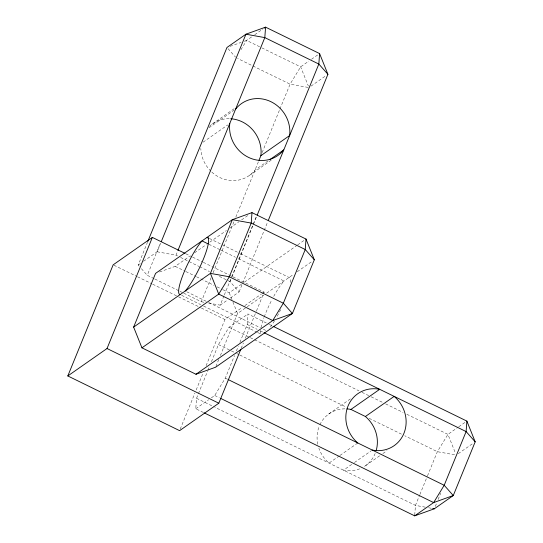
<?xml version="1.0" encoding="UTF-8"?>
<svg xmlns="http://www.w3.org/2000/svg" width="543" height="543" viewBox="0 0 543 543"><rect width="100%" height="100%" fill="white"/><g stroke="black" fill="none" stroke-linecap="round" stroke-linejoin="round"><path stroke-width="0.41" stroke-dasharray="2.71 2.04" d="M203.374 412.463L195.772 408.743L196.539 398.284L198.127 394.394M239.904 342.361L247.208 324.463L247.975 314.003L268.5 324.042M414.737 515.042L415.449 505.39L419.576 495.27M139.252 266.26L138.187 265.052L147.486 242.266M154.11 278.668L147.262 275.315L160.382 243.176M143.603 261.258L157.137 251.789L160.667 243.149M157.137 251.789L176.013 255.196L177.615 251.273M183.785 293.186L201.29 301.752L211.2 277.446M213.121 272.742L234.223 221.001M235.825 217.085L258.407 161.719M262.147 152.556L279.611 109.808M279.923 109.034L290.084 84.165L300.652 66.843L308.777 61.162M208.675 303.082L220.166 305.159L224.008 295.731M224.327 294.944L231.379 277.663M231.705 276.876L256.71 215.612M230.313 298.053L239.117 291.896L230.042 281.634L231.644 277.711M231.963 276.93L256.588 216.562M180.235 429.079L194.923 393.091M196.199 389.955L203.225 372.742M206.096 365.704L224.938 319.535L242.137 307.501M239.117 291.896L267.645 221.985M198.439 393.614L207.65 371.045M207.969 370.265L209.557 366.376M211.465 361.706L218.449 344.581L229.024 327.266L247.975 314.003M215.931 366.437L218.795 359.432M220.383 355.543L237.529 313.515L246.549 307.209M211.336 397.849L214.723 395.48L225.291 378.166L234.501 355.597M236.409 350.927L238.316 346.258M241.16 348.436L243.393 342.959M245.307 338.269L256.167 311.662M256.486 310.881L264.149 292.1L214.723 267.916M419.895 494.497L427.198 476.591M427.517 475.817L437.359 451.688L447.927 434.373L458.082 427.266M435.276 506.463L436.864 502.574M438.133 499.458L440.672 493.234M240.902 49.793L246.624 40.413L252.04 36.625M254.748 34.725L262.866 29.044M212.415 123.919L235.01 108.111M208.946 127.815L234.277 110.086M311.485 59.268L318.252 54.531M203.075 142.191L227.727 124.944M310.99 86.147L325.881 75.728M268.018 160.945L255.013 170.047A31.711 29.37 55 0 1 211.539 171.846M249.488 175.375L271.398 160.049M138.187 265.052L140.216 263.626M159.486 271.995L175.199 266.355L189.724 256.187M194.57 252.8L206.326 244.567M209.788 242.151L226.39 230.531M229.852 228.114L238.845 221.822M241.608 219.881L248.531 215.042M223.139 289.806L229.227 292.786L241.676 284.077M244.445 282.136L297.021 245.348M297.713 244.866L306.014 239.056M220.166 305.159L227.605 299.946M244.886 305.58L261.4 294.028M262.086 293.546L264.149 292.1M247.241 306.72L263.884 295.08M266.661 293.139L293.851 274.12M297.265 271.731L312.273 261.217M195.772 408.743L208.634 399.743M328.691 414.071L350.602 398.738M339.314 455.903L329.044 463.091A31.711 29.37 55 0 1 318.877 448.233M339.993 455.428L357.796 442.973M351.721 464.421L343.509 470.17A31.711 29.37 55 0 0 361.109 468.242M354.464 462.507L371.575 450.527M365.758 465.527L380.134 455.468M382.876 453.554L386.983 450.676M458.76 426.791L465.527 422.06M458.265 453.676L473.157 443.258M230.123 46.331L241.126 42.388M244.269 41.254L246.624 40.413L261.081 47.485M308.139 87.423L290.084 84.165L237.576 58.474M201.29 301.752L205.39 302.492M454.593 454.796L437.359 451.688L404.793 435.764M425.291 507.169L415.449 505.39L214.811 407.223M428.576 507.759L431.861 508.357M261.841 47.859L300.652 66.843L308.343 86.038M209.381 238.465L239.741 253.323M240.495 253.696L289.073 277.459A31.711 6.136 -63.9 0 1 290.383 282.957M208.858 244.248L220.241 249.821M221.001 250.187L235.424 257.246M238.458 258.733L284.003 281.009A31.711 6.136 -63.9 0 0 273.536 296.702M185.828 253.778L191.91 256.758M192.67 257.131L202.553 261.964M203.313 262.337L213.962 267.543M176.013 255.196L177.534 255.943M180.581 257.43L198.847 266.369M199.607 266.735L209.496 271.575M219.392 276.421L230.042 281.634M175.199 266.355L185.088 271.195M185.849 271.561L195.745 276.407M196.505 276.774L214.01 285.34M217.051 286.833L222.379 289.433M269.26 324.415L272.294 325.902M186.717 291.761L207.976 302.159M208.729 302.526L260.348 327.782M263.382 329.268L265.656 330.382M154.87 279.041L179.217 290.953M179.984 291.326L183.025 292.813M247.208 324.463L257.104 329.309M260.151 330.796L263.199 332.289M181.647 295.311L200.625 304.596M203.659 306.076L256.791 332.072M257.545 332.445L260.586 333.931M113.915 265.215L136.727 276.38M137.488 276.754L151.938 283.819M152.698 284.193L177.792 296.471M178.552 296.845L200.605 307.63M201.365 308.003L224.938 319.535M229.024 327.266L249.542 337.305M250.303 337.678L358.998 390.858M362.038 392.345L370.401 396.438M371.161 396.811L382.564 402.39M385.605 403.877L403.082 412.429M406.883 414.289L447.927 434.373L455.618 453.561M218.449 344.581L230.632 350.547M231.399 350.921L235.967 353.154M236.728 353.527L239.008 354.647M239.775 355.02L346.373 407.196M369.192 418.361L401.766 434.285M225.291 378.166L227.578 379.279M214.723 395.48L219.284 397.714M196.539 398.284L214.051 406.85M228.053 48.673L235.519 57.124M141.39 268.67L147.262 275.315M229.227 292.786L232.608 301.229M232.92 301.996L237.529 313.515M210.942 171.276A31.711 29.37 55 0 1 200.815 148.456M209.469 126.383A31.711 29.37 55 0 1 229.933 118.713M280.683 309.612A31.711 6.136 -63.9 0 1 276.468 317.533M274.507 320.859A31.711 6.136 -63.9 0 1 269.118 328.78M260.871 333.551A31.711 6.136 -63.9 0 1 260.64 330.558M261.061 327.612A31.711 6.136 -63.9 0 1 263.966 317.655M264.244 316.881A31.711 6.136 -63.9 0 1 272.002 299.56M317.77 444.255A31.711 29.37 55 0 1 319.277 426.126M319.908 424.701A31.711 29.37 55 0 1 346.21 408.865M375.172 453.473A31.711 29.37 55 0 1 363.837 466.797"/><path stroke-width="0.81" d="M251.986 212.625L251.219 223.085L229.309 276.781L218.734 294.102L141.947 347.832L133.639 327.103L155.556 273.4L232.35 219.677L251.986 212.625L306.014 239.056L314.322 259.785L292.406 313.487L215.619 367.217L195.975 374.263L141.947 347.832M306.014 239.056L305.247 249.515L283.337 303.218L272.762 320.54L195.975 374.263M147.805 241.486L226.981 47.465L245.938 34.202L265.575 27.15L319.603 53.587L318.836 64.047L257.226 214.994M273.054 326.275L466.885 421.11L466.118 431.57L444.201 485.272L433.633 502.587L414.682 515.85L204.134 412.836M240.841 349.217L218.809 403.211L179.597 430.647L67.814 375.953L113.154 264.841L152.366 237.406L185.068 253.405M67.814 375.953L107.025 348.518L152.366 237.406M161.305 241.574L245.938 34.202L264.808 37.61L318.836 64.047L327.911 74.31L268.29 220.417M177.934 250.493L264.808 37.61L265.575 27.15L264.224 28.1M259.025 160.205L260.878 155.665L289.636 135.546A31.711 29.37 55 0 0 271.045 101.751A31.711 29.37 55 0 0 235.648 109.129M466.885 421.11L475.186 441.832L453.276 495.535L434.319 508.798L414.682 515.85M270.075 159.506L283.765 149.922A31.711 29.37 55 0 1 248.375 157.307A31.711 29.37 55 0 1 229.777 123.512M133.639 327.103L210.433 273.38L232.35 219.677L251.219 223.085L305.247 249.515L314.322 259.785M347.004 408.906A31.711 29.37 55 0 1 350.941 409.429L379.693 389.311A31.711 29.37 55 0 0 348.036 406.008A31.711 29.37 55 0 0 357.796 442.973L444.201 485.272L453.276 495.535L433.633 502.587L220.804 398.46M350.941 409.429L365.405 416.508L394.164 396.39L466.118 431.57L475.186 441.832M432.676 508.499L434.319 508.798M208.621 238.099L207.1 237.352A31.711 6.136 -63.9 0 1 203.415 259.099A31.711 6.136 -63.9 0 1 185.204 291.014M208.098 243.875L202.03 240.902A31.711 6.136 -63.9 0 0 183.812 272.817A31.711 6.136 -63.9 0 0 180.127 294.564M263.959 332.662L394.164 396.39A31.711 29.37 55 0 1 403.924 433.355A31.711 29.37 55 0 1 372.26 450.052M228.338 379.652L357.796 442.973M107.025 348.518L218.809 403.211M319.603 53.587L327.911 74.31M230.727 118.754A31.711 29.37 55 0 1 260.878 155.665M365.405 416.508A31.711 29.37 55 0 1 376.197 450.5M292.406 313.487L272.762 320.54L218.734 294.102L210.433 273.38L229.309 276.781L283.337 303.218L292.406 313.487"/></g></svg>
